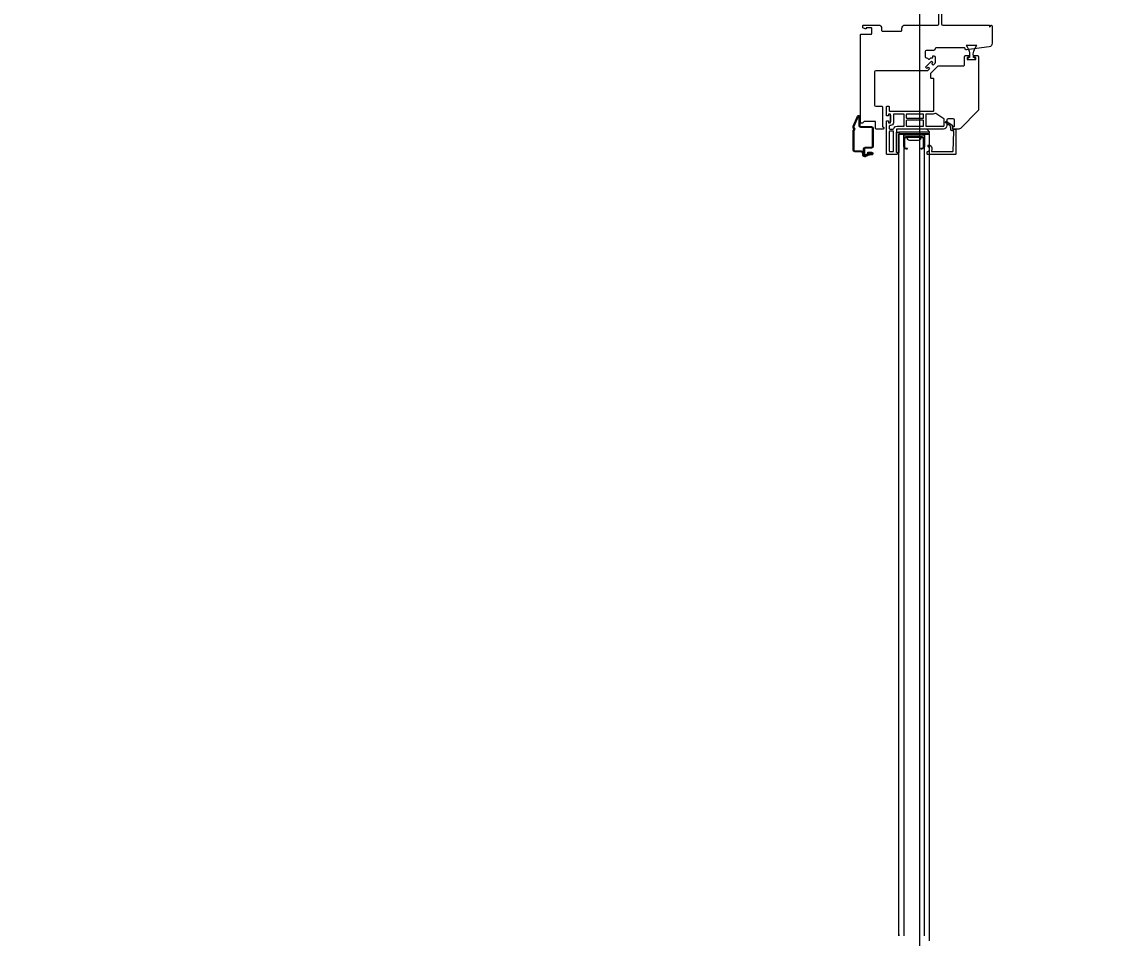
# Model space of a CAD drawing. Header units: inches. Extents: x -3905 to 10892, y 1064 to 9590.
# Drawn here: x 1931.12 to 1957.73, y 3137.01 to 3159.6 of the extents above; entities that cross this region are included whole.
import ezdxf

# ---------------------------------------------------------------- set-up
doc = ezdxf.new("R2010")
doc.units = ezdxf.units.IN
doc.header["$MEASUREMENT"] = 0
doc.header["$PDMODE"] = 3
doc.layers.add('ELEVATIONS', color=40, linetype='Continuous', lineweight=0)
doc.layers.add('SECTIONS', color=70, linetype='Continuous', lineweight=0)
doc.styles.add('DS-TXT1', font='arial.ttf', dxfattribs={"oblique": 10})
doc.dimstyles.new('DS-Fraction', dxfattribs={"dimtxt": 0.1, "dimasz": 0.035, "dimexe": 0.06, "dimexo": 0.06, "dimgap": 0.02, "dimtad": 0, "dimdec": 3, "dimzin": 0, "dimdsep": 46, "dimlunit": 4, "dimtxsty": 'DS-TXT1', "dimblk": 'BOXFILLED', "dimcen": -0.06, "dimclrd": 256, "dimclre": 256, "dimclrt": 256, "dimadec": 0, "dimazin": 0, "dimtfac": 1, "dimtdec": 3, "dimtmove": 1, "dimatfit": 3, "dimfxl": 1, "dimfrac": 2, "dimtolj": 1, "dimtzin": 0, "dimlwd": 0, "dimlwe": -1, "dimarcsym": 0})

# ---------------------------------------------------------------- blocks, each defined once
blk = doc.blocks.new('_BoxFilled')
at = {"color": 0, "linetype": 'ByBlock', "lineweight": -2}
blk.add_line((-0.5, 0), (-1, 0), dxfattribs=at)
at = {"color": 0, "linetype": 'ByBlock'}
blk.add_solid([(-0.5, 0.5), (0.5, 0.5), (-0.5, -0.5), (0.5, -0.5)], dxfattribs=at)
blk = doc.blocks.new('*D485')
at = {"layer": 'Defpoints', "color": 0, "linetype": 'Continuous', "lineweight": 5, "transparency": 16777216}
for p in [(1738.746, 3249.172), (1953.261, 3072.637), (1955.057, 3072.637)]:
    blk.add_point(p, dxfattribs=at)
at = {"layer": 'ELEVATIONS', "linetype": 'Continuous', "transparency": 16777216}
for p, q in [((1740.186, 3249.172), (1954.701, 3249.172)), ((1953.617, 3072.637), (1951.821, 3072.637))]:
    blk.add_line(p, q, dxfattribs=at)
at = {"layer": 'ELEVATIONS', "linetype": 'Continuous', "lineweight": 0, "transparency": 16777216}
for p, q in [((1953.261, 3247.672), (1953.261, 3214.097)), ((1953.261, 3074.137), (1953.261, 3194.098))]:
    blk.add_line(p, q, dxfattribs=at)
at = {"layer": 'ELEVATIONS', "linetype": 'Continuous', "lineweight": 0, "transparency": 16777216, "xscale": 1.5, "yscale": 1.5, "zscale": 1.5}
for p, rotation in [((1953.261, 3249.172), 90), ((1953.261, 3072.637), 270)]:
    blk.add_blockref('_BoxFilled', p, dxfattribs=dict(at, rotation=rotation))
at = {"layer": 'ELEVATIONS', "linetype": 'Continuous', "lineweight": 5, "transparency": 16777216, "insert": (1953.261, 3204.097), "char_height": 3, "attachment_point": 5, "rotation": 90, "style": 'DS-TXT1'}
blk.add_mtext('\\A1;14\'-8 1/2""', dxfattribs=at)

msp = doc.modelspace()

# ---------------------------------------------------------------- linework, layer by layer
at = {"layer": 'SECTIONS', "lineweight": 0}
for p, q in [((1952.52355, 3157.30358), (1952.52755, 3157.30358)), ((1952.53755, 3157.29358), (1952.53755, 3157.12658)), ((1952.68255, 3156.37208), (1952.68255, 3156.87208)), ((1952.68255, 3156.87208), (1952.74505, 3156.87208)), ((1952.74505, 3156.87208), (1952.74505, 3156.37208)), ((1953.49455, 3156.87208), (1952.74505, 3156.87208)), ((1953.49455, 3156.87208), (1952.74505, 3156.87208)), ((1953.49455, 3156.88208), (1953.42955, 3156.94708)), ((1953.49455, 3156.87208), (1953.49455, 3156.88208)), ((1953.49455, 3156.84208), (1953.49455, 3156.87208)), ((1952.74505, 3156.84208), (1953.49455, 3156.84208)), ((1952.86205, 3156.50908), (1952.86205, 3156.79908)), ((1953.37105, 3156.79908), (1953.37105, 3156.50908)), ((1952.68255, 3156.37208), (1952.69255, 3156.37208))]:
    msp.add_line(p, q, dxfattribs=at)
for points in [[(1953.63415, 3158.56768), (1953.58843, 3158.52196), (1953.55308, 3158.55732), (1953.58313, 3158.58737), (1953.54778, 3158.62273), (1953.39928, 3158.47423), (1953.43464, 3158.43888), (1953.46469, 3158.46893), (1953.50005, 3158.43358), (1953.45494, 3158.38847, -0.19891237), (1953.44433, 3158.38408), (1952.17355, 3158.38408, 0.41421356), (1952.14355, 3158.35408), (1952.14355, 3157.54008, 0.41421356), (1952.17355, 3157.51008), (1952.32355, 3157.51008, -0.41421356), (1952.33855, 3157.49508), (1952.33855, 3157.01208, 0.41421356), (1952.35355, 3156.99708, -0.41421356), (1952.36855, 3156.98208), (1952.36855, 3156.96208, -0.41421356), (1952.35355, 3156.94708), (1952.18355, 3156.94708, -0.41421356), (1952.16855, 3156.96208), (1952.16855, 3157.12008, 0.41421356), (1952.15355, 3157.13508), (1951.89476, 3157.13508, 0.19891237), (1951.88415, 3157.13068), (1951.85294, 3157.09947, -0.19891237), (1951.84233, 3157.09508), (1951.80855, 3157.09508, -0.41421356), (1951.79355, 3157.11008), (1951.79355, 3159.27008, -0.41421356), (1951.80855, 3159.28508), (1952.05855, 3159.28508, 0.41421356), (1952.07355, 3159.30008), (1952.07355, 3159.43008, 0.41421356), (1952.05855, 3159.44508), (1951.95055, 3159.44508, 0.41421356), (1951.93555, 3159.43008), (1951.93555, 3159.41508), (1951.91051, 3159.41508), (1951.85855, 3159.44508), (1951.85855, 3159.49508, -0.41421356), (1951.87355, 3159.51008), (1952.13855, 3159.51008), (1952.23855, 3159.51008, -0.41421356), (1952.31855, 3159.43008), (1952.31855, 3159.37508, 0.41421356), (1952.33355, 3159.36008), (1952.80355, 3159.36008, 0.41421356), (1952.81855, 3159.37508), (1952.81855, 3159.43008, -0.41421356), (1952.89855, 3159.51008), (1953.69855, 3159.51008, 0.41421356), (1953.72855, 3159.54008), (1953.72855, 3160.60258, -1)], [(1953.79355, 3160.60258), (1953.79355, 3159.54008, 0.41421356), (1953.82355, 3159.51008), (1954.96355, 3159.51008, -0.41421356), (1954.97855, 3159.49508), (1954.97855, 3159.46508), (1954.98355, 3159.46508), (1955.00415, 3159.48568, 0.19891237), (1955.00855, 3159.49629), (1955.00855, 3159.50508, -0.41421356), (1955.01355, 3159.51008, -0.41421356), (1955.04355, 3159.48008), (1955.04355, 3159.30331, -0.18267581), (1955.0398, 3159.29338, 0.37796447), (1955.0398, 3159.28677, -0.18267581), (1955.04355, 3159.27685), (1955.04355, 3159.05997, -0.37388468), (1954.97038, 3158.97579), (1954.41028, 3158.89708), (1954.39355, 3158.89708, -0.41421356), (1954.37855, 3158.91208), (1954.37855, 3158.93208, 0.41421356), (1954.36355, 3158.94708), (1953.65355, 3158.94708, 0.41421356), (1953.63855, 3158.93208), (1953.63855, 3158.91708, -0.41421356), (1953.60855, 3158.88708), (1953.41855, 3158.88708, 0.41421356), (1953.38855, 3158.85708), (1953.38855, 3158.73208, 0.39299668), (1953.41636, 3158.70216, -0.19297871), (1953.47655, 3158.67277, 0.42897115), (1953.49828, 3158.67222), (1953.52374, 3158.69768, -0.19891237), (1953.53435, 3158.70208), (1953.56355, 3158.70208, 0.41421356), (1953.57855, 3158.71708), (1953.57855, 3158.73708, -0.41421356), (1953.59355, 3158.75208), (1953.60855, 3158.75208, -0.41421356), (1953.63855, 3158.72208), (1953.63855, 3158.57829)], [(1952.69255, 3156.37208, -0.41421356), (1952.70755, 3156.35708), (1952.70755, 3156.33708, -0.41421356), (1952.69255, 3156.32208), (1952.45255, 3156.32208, -0.41421356), (1952.43755, 3156.33708), (1952.43755, 3157.14758), (1952.48755, 3157.14758), (1952.48755, 3157.10508), (1952.53755, 3157.10508), (1952.53755, 3157.31508), (1952.48755, 3157.31508), (1952.48755, 3157.27258), (1952.43755, 3157.27258), (1952.43755, 3157.49508, -0.41421356), (1952.45255, 3157.51008), (1952.49255, 3157.51008, -0.41421356), (1952.50755, 3157.49508), (1952.50755, 3157.40008, 0.41421356), (1952.52255, 3157.38508), (1953.58855, 3157.38508, 0.41421356), (1953.60355, 3157.40008), (1953.60355, 3158.18208, 0.41421356), (1953.58855, 3158.19708), (1953.54255, 3158.19708, -0.41421356), (1953.52755, 3158.21208), (1953.52755, 3158.31286, -0.19891237), (1953.53194, 3158.32347), (1953.71315, 3158.50468, -0.19891237), (1953.72376, 3158.50908), (1954.34255, 3158.50908, 0.41421356), (1954.35755, 3158.52408), (1954.35755, 3158.72908, -0.41421356), (1954.38755, 3158.75908), (1954.47005, 3158.75908), (1954.47005, 3158.70908), (1954.42755, 3158.70908), (1954.42755, 3158.65908), (1954.63755, 3158.65908), (1954.63755, 3158.70908), (1954.59505, 3158.70908), (1954.59505, 3158.75908), (1954.67755, 3158.75908, -0.41421356), (1954.70755, 3158.72908), (1954.70755, 3157.43693, -0.19891237), (1954.68997, 3157.3945), (1954.26012, 3156.96465, -0.19891237), (1954.2177, 3156.94708), (1954.09255, 3156.94708, -1), (1954.09255, 3157.00708), (1954.09755, 3157.00708, 0.41421356), (1954.11255, 3157.02208), (1954.11255, 3157.16708, 0.41421356), (1954.08255, 3157.19708), (1953.95755, 3157.19708, 0.41421356), (1953.92755, 3157.16708), (1953.92755, 3157.03208, -0.41421356), (1953.84255, 3156.94708), (1952.69755, 3156.94708, 0.41421356), (1952.68255, 3156.93208), (1952.68255, 3156.37208), (1952.74505, 3156.37208)], [(1951.61355, 3156.43028), (1951.61355, 3156.90687, -0.19301564), (1951.62291, 3156.92877), (1951.63005, 3156.93592, 0.41421358), (1951.63005, 3156.95289), (1951.62291, 3156.96003, -0.19466171), (1951.61355, 3156.98213), (1951.61355, 3157.00252, -0.10069247), (1951.6172, 3157.0205), (1951.72192, 3157.26719, -0.81748606), (1951.78146, 3157.25508), (1951.78145, 3157.03008, 0.41421355), (1951.80145, 3157.01008), (1952.07146, 3157.01008, -0.41420659), (1952.11346, 3156.96808), (1952.11346, 3156.52208, -0.41421356), (1952.07146, 3156.48008), (1951.91546, 3156.48008, 0.41426937), (1951.89446, 3156.45908), (1951.89446, 3156.32691, 0.53922375), (1951.91556, 3156.31338), (1951.94296, 3156.32558, -0.13634217), (1952.06968, 3156.35347), (1952.06977, 3156.33422, 0.11340854), (1951.9241, 3156.2942, -0.54288649), (1951.87346, 3156.32708), (1951.87346, 3156.45908, -0.41421356), (1951.91546, 3156.50108), (1952.07146, 3156.50108, 0.41415777), (1952.09245, 3156.52208), (1952.09246, 3156.96808, 0.41415777), (1952.07146, 3156.98908), (1951.80145, 3156.98908, -0.41415641), (1951.76046, 3157.03008), (1951.76046, 3157.25508, 0.81779129), (1951.74125, 3157.25898), (1951.63653, 3157.01229, 0.10069883), (1951.63454, 3157.00252), (1951.63454, 3156.98266, 0.19891236), (1951.63776, 3156.97488), (1951.6449, 3156.96774, -0.41421354), (1951.6449, 3156.92107), (1951.63776, 3156.91393, 0.1866841), (1951.63454, 3156.90667), (1951.63455, 3156.43028, 0.41415777), (1951.65555, 3156.40928), (1951.81754, 3156.40928, -0.35760023), (1951.87246, 3156.36425), (1951.87354, 3156.31428, 0.54853126), (1951.91338, 3156.28891), (1951.94057, 3156.30159, -0.0984836), (1952.0698, 3156.33322, 1.00981191), (1952.06934, 3156.35421), (1951.97435, 3156.35421), (1951.97435, 3156.37521), (1952.06934, 3156.37521, -1.01988098), (1952.07073, 3156.31224, 0.0984914), (1951.94945, 3156.28256), (1951.92226, 3156.26988, -0.10955031), (1951.90154, 3156.26529, -0.41419312), (1951.85254, 3156.31428), (1951.85254, 3156.35328, 0.41421356), (1951.81754, 3156.38828), (1951.65555, 3156.38828, -0.41421356), (1951.61355, 3156.43028)], [(1953.85755, 3157.16708, -0.05203762), (1953.8597, 3157.18772, 0.31359949), (1953.85303, 3157.2035), (1953.6527, 3157.33001, 0.29821663), (1953.63627, 3157.32974, -0.15012919), (1953.58855, 3157.31508), (1953.41855, 3157.31508, 0.41421356), (1953.40355, 3157.30008), (1953.40355, 3157.03208, 0.41421356), (1953.41855, 3157.01708), (1953.84255, 3157.01708)], [(1953.84255, 3157.01708, 0.41421356), (1953.85755, 3157.03208), (1953.85755, 3157.16708)], [(1952.93155, 3156.74858, 0.41421356), (1953.00596, 3156.67416), (1953.22713, 3156.67416, 0.41421356), (1953.30155, 3156.74858)]]:
    msp.add_lwpolyline(points, format="xyb", dxfattribs=at)
for points in [[(1954.39833, 3159.00908, -0.23450595), (1954.48105, 3158.70908), (1954.43905, 3158.70908), (1954.43905, 3158.65908), (1954.62605, 3158.65908), (1954.62605, 3158.70908), (1954.58405, 3158.70908, -0.23450595), (1954.66677, 3159.00908)], [(1952.52255, 3156.94708), (1952.60215, 3156.94708, 0.32753822), (1952.61646, 3156.95758, -0.32753822), (1952.69755, 3157.01708), (1952.85955, 3157.01708, 0.41421356), (1952.87455, 3157.03208), (1952.87455, 3157.30008, 0.41421356), (1952.85955, 3157.31508), (1952.62255, 3157.31508, 0.41421356), (1952.60755, 3157.30008), (1952.60755, 3157.10508, -0.41421368), (1952.53755, 3157.03508), (1952.52255, 3157.03508, 0.41421356), (1952.50755, 3157.02008), (1952.50755, 3156.96208, 0.41421356)], [(1952.93955, 3157.31508, 0.41421356), (1952.92455, 3157.30008), (1952.92455, 3157.23008, 0.41421356), (1952.93955, 3157.21508), (1953.33855, 3157.21508, 0.41421356), (1953.35355, 3157.23008), (1953.35355, 3157.30008, 0.41421356), (1953.33855, 3157.31508)], [(1952.92455, 3157.03208, 0.41421356), (1952.93955, 3157.01708), (1953.33855, 3157.01708, 0.41421356), (1953.35355, 3157.03208), (1953.35355, 3157.15008, 0.41421356), (1953.33855, 3157.16508), (1952.93955, 3157.16508, 0.41421356), (1952.92455, 3157.15008)], [(1953.92416, 3157.13655), (1954.06993, 3157.03823), (1954.05687, 3157.02152), (1954.06601, 3156.94708), (1954.14661, 3156.94708), (1954.14661, 3156.33208, -0.41421356), (1954.13661, 3156.32208), (1953.44661, 3156.32208, -0.41421356), (1953.43661, 3156.33208), (1953.43661, 3156.38277, -0.37424209), (1953.44523, 3156.39268, 0.67189688), (1953.47377, 3156.50483, -1), (1953.50945, 3156.55307, -0.34852429), (1953.54908, 3156.40604, 0.53924674), (1953.55826, 3156.39208), (1954.06232, 3156.39208, 0.40007691), (1954.0773, 3156.40635), (1954.10084, 3156.89135, 0.42849295), (1954.08586, 3156.90708), (1954.05716, 3156.90708, -0.37886611), (1954.02738, 3156.93342), (1954.0168, 3157.0196, 0.21712128), (1954.0103, 3157.0302), (1953.90179, 3157.10339, -1)], [(1952.61255, 3156.40708), (1952.61255, 3156.88208, 0.41421356), (1952.59755, 3156.89708), (1952.52255, 3156.89708, 0.41421356), (1952.50755, 3156.88208), (1952.50755, 3156.40708, 0.41421356), (1952.52255, 3156.39208), (1952.59755, 3156.39208, 0.41421356)], [(1952.92255, 3156.45908), (1952.95205, 3156.45908), (1952.95205, 3156.46958), (1952.92255, 3156.46958, -0.41421356), (1952.89255, 3156.49958), (1952.89255, 3156.70958, -0.41421356), (1952.93155, 3156.74858), (1953.30155, 3156.74858, -0.41421356), (1953.34055, 3156.70958), (1953.34055, 3156.49958, -0.41421356), (1953.31055, 3156.46958), (1953.28105, 3156.46958), (1953.28105, 3156.45908), (1953.31055, 3156.45908, 0.41421356), (1953.35105, 3156.49958), (1953.35105, 3156.70958, 0.41421356), (1953.30155, 3156.75908), (1952.93155, 3156.75908, 0.41421356), (1952.88205, 3156.70958), (1952.88205, 3156.49958, 0.41421356)]]:
    msp.add_lwpolyline(points, format="xyb", close=True, dxfattribs=at)
for points in [[(1952.74505, 3137.10751), (1952.74505, 3137.07001), (1952.74505, 3156.20502), (1952.74505, 3156.82208), (1952.86205, 3156.82208), (1952.86205, 3156.20502), (1952.86205, 3137.10751), (1952.86205, 3137.07001)], [(1953.35105, 3156.50908), (1953.37105, 3156.50908), (1953.37105, 3156.79908), (1952.86205, 3156.79908), (1952.86205, 3156.50908), (1952.88205, 3156.50908)], [(1953.37105, 3137.07001), (1953.37105, 3156.20502), (1953.37105, 3156.82208), (1953.48805, 3156.82208), (1953.48805, 3156.20502), (1953.48805, 3136.94501)]]:
    msp.add_lwpolyline(points, dxfattribs=at)
for centre, radius, start, end in [((1953.62355, 3158.57829), 0.015, 315, 0), ((1952.52755, 3157.29358), 0.01, 0, 90)]:
    msp.add_arc(centre, radius, start, end, dxfattribs=at)

# ---------------------------------------------------------------- dimensions: what is measured, and where the dimension line sits
at = {"layer": 'ELEVATIONS', "linetype": 'Continuous', "lineweight": 5}
dim = msp.add_linear_dim(base=(1953.26095, 3072.63705), p1=(1738.74599, 3249.17207), p2=(1955.05742, 3072.63705), angle=90, dimstyle='DS-Fraction', override={"dimscale": 24, "dimtxt": 0.125, "dimasz": 0.0625, "dimpost": '"'}, dxfattribs=at)
dim.commit()
dim.dimension.update_dxf_attribs({"geometry": '*D485', "text_midpoint": (1953.26095, 3204.09733), "dimtype": 160})

doc.saveas('drawing.dxf')
